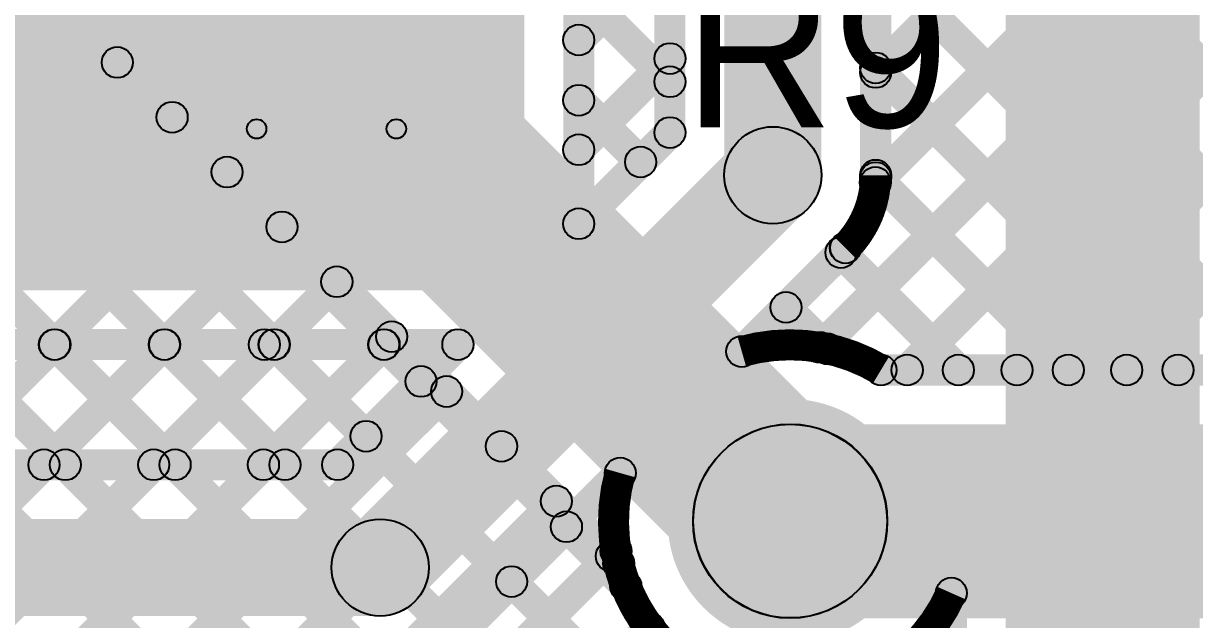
# Model space of a CAD drawing. Header units: millimetres. Extents: x 0.01 to 3.4, y 0.01 to 2.05.
# Drawn here: x 2.6519 to 2.9537, y 0.7921 to 0.9458 of the extents above; entities that cross this region are included whole.
import ezdxf

# ---------------------------------------------------------------- set-up
doc = ezdxf.new("R2010")
doc.units = ezdxf.units.MM
doc.header["$MEASUREMENT"] = 0
for name, color, linetype in [('BottomLayer', 5, 'Continuous'), ('TopLayer', 1, 'Continuous'), ('TopOverlay', 2, 'Continuous'), ('TopPaste', 8, 'Continuous'), ('TopSolder', 216, 'Continuous'), ('ViaHoleLayer', 16, 'Continuous')]:
    doc.layers.add(name, color=color, linetype=linetype)

# ---------------------------------------------------------------- blocks, each defined once
blk = doc.blocks.new('SPM5012T_100M_LR_26')
at = {"layer": 'TopLayer'}
for points in [[(-0.11417, 0.05512), (-0.05906, 0.05512), (-0.05906, -0.05512), (-0.11417, -0.05512)], [(0.05906, 0.05512), (0.11417, 0.05512), (0.11417, -0.05512), (0.05906, -0.05512)]]:
    blk.add_hatch(color=1, dxfattribs=at).paths.add_polyline_path(points)
at = {"layer": 'TopOverlay'}
h = blk.add_hatch(color=2, dxfattribs=at)
edge = h.paths.add_edge_path()
edge.add_arc((-0.108, 0.102), 0.0025, 0, 360)
h = blk.add_hatch(color=2, dxfattribs=at)
edge = h.paths.add_edge_path()
edge.add_arc((-0.108, 0.102), 0.0025, 0, 360)
for points in [[(0.108, 0.1045), (0.108, 0.0995), (-0.108, 0.0995), (-0.108, 0.1045)], [(-0.1055, 0.066), (-0.1105, 0.066), (-0.1105, 0.102), (-0.1055, 0.102)], [(0.1105, 0.066), (0.1055, 0.066), (0.1055, 0.102), (0.1105, 0.102)], [(-0.1055, -0.102), (-0.1105, -0.102), (-0.1105, -0.065), (-0.1055, -0.065)], [(0.1105, -0.102), (0.1055, -0.102), (0.1055, -0.065), (0.1105, -0.065)], [(0.108, -0.0995), (0.108, -0.1045), (-0.108, -0.1045), (-0.108, -0.0995)]]:
    blk.add_hatch(color=2, dxfattribs=at).paths.add_polyline_path(points)
h = blk.add_hatch(color=2, dxfattribs=at)
edge = h.paths.add_edge_path()
edge.add_arc((0.108, 0.102), 0.0025, 0, 360)
h = blk.add_hatch(color=2, dxfattribs=at)
edge = h.paths.add_edge_path()
edge.add_arc((0.108, 0.102), 0.0025, 0, 360)
h = blk.add_hatch(color=2, dxfattribs=at)
edge = h.paths.add_edge_path()
edge.add_arc((-0.108, 0.066), 0.0025, 0, 360)
h = blk.add_hatch(color=2, dxfattribs=at)
edge = h.paths.add_edge_path()
edge.add_arc((0.108, 0.066), 0.0025, 0, 360)
h = blk.add_hatch(color=2, dxfattribs=at)
edge = h.paths.add_edge_path()
edge.add_arc((-0.108, -0.065), 0.0025, 0, 360)
h = blk.add_hatch(color=2, dxfattribs=at)
edge = h.paths.add_edge_path()
edge.add_arc((0.108, -0.065), 0.0025, 0, 360)
h = blk.add_hatch(color=2, dxfattribs=at)
edge = h.paths.add_edge_path()
edge.add_arc((-0.09783, -0.071), 0.005, 0, 360)
h = blk.add_hatch(color=2, dxfattribs=at)
edge = h.paths.add_edge_path()
edge.add_arc((-0.08617, -0.071), 0.005, 0, 360)
h = blk.add_hatch(color=2, dxfattribs=at)
edge = h.paths.add_edge_path()
edge.add_arc((-0.108, -0.102), 0.0025, 0, 360)
h = blk.add_hatch(color=2, dxfattribs=at)
edge = h.paths.add_edge_path()
edge.add_arc((-0.108, -0.102), 0.0025, 0, 360)
h = blk.add_hatch(color=2, dxfattribs=at)
edge = h.paths.add_edge_path()
edge.add_arc((0.108, -0.102), 0.0025, 0, 360)
h = blk.add_hatch(color=2, dxfattribs=at)
edge = h.paths.add_edge_path()
edge.add_arc((0.108, -0.102), 0.0025, 0, 360)
at = {"layer": 'TopPaste'}
for points in [[(-0.11417, 0.05512), (-0.05906, 0.05512), (-0.05906, -0.05512), (-0.11417, -0.05512)], [(0.05906, 0.05512), (0.11417, 0.05512), (0.11417, -0.05512), (0.05906, -0.05512)]]:
    blk.add_hatch(color=8, dxfattribs=at).paths.add_polyline_path(points)
at = {"layer": 'TopSolder'}
for points in [[(-0.11817, 0.05912), (-0.05506, 0.05912), (-0.05506, -0.05912), (-0.11817, -0.05912)], [(0.05506, 0.05912), (0.11817, 0.05912), (0.11817, -0.05912), (0.05506, -0.05912)]]:
    blk.add_hatch(color=216, dxfattribs=at).paths.add_polyline_path(points)
at = {"layer": 'TopOverlay', "const_width": 0.01}
blk.add_lwpolyline([(-0.08617, -0.071, 1), (-0.09783, -0.071, 1)], format="xyb", close=True, dxfattribs=at)
at = {"layer": 'TopOverlay'}
for centre, radius in [((-0.108, 0.102), 0.0025), ((-0.108, 0.102), 0.0025), ((0.108, 0.102), 0.0025), ((0.108, 0.102), 0.0025), ((-0.108, 0.066), 0.0025), ((0.108, 0.066), 0.0025), ((-0.108, -0.065), 0.0025), ((0.108, -0.065), 0.0025), ((-0.09783, -0.071), 0.005), ((-0.08617, -0.071), 0.005), ((-0.108, -0.102), 0.0025), ((-0.108, -0.102), 0.0025), ((0.108, -0.102), 0.0025), ((0.108, -0.102), 0.0025)]:
    blk.add_circle(centre, radius, dxfattribs=at)

msp = doc.modelspace()

# ---------------------------------------------------------------- hatches: boundary and pattern name
at = {"layer": 'BottomLayer'}
for points in [[(2.40532, 1.22632), (2.44068, 1.26168), (2.86718, 0.83518), (2.83182, 0.79982)], [(2.42217, 1.18402), (2.42783, 1.18967), (2.80809, 0.80941), (2.80243, 0.80376)], [(2.42017, 1.18202), (2.42583, 1.18768), (2.80996, 0.80355), (2.8043, 0.79789)], [(2.40603, 1.16788), (2.41169, 1.17353), (2.96278, 0.62245), (2.95712, 0.61679)], [(2.39189, 1.15374), (2.39755, 1.15939), (2.94854, 0.6084), (2.94288, 0.60274)], [(2.37775, 1.13959), (2.3834, 1.14525), (2.94146, 0.5872), (2.9358, 0.58154)], [(2.36361, 1.12545), (2.36926, 1.13111), (2.94783, 0.55254), (2.94217, 0.54688)], [(2.34946, 1.11131), (2.35512, 1.11697), (2.94783, 0.52426), (2.94217, 0.5186)], [(2.955, 0.739), (2.905, 0.739), (2.905, 1.04555), (2.955, 1.04555)], [(1.82788, 0.11017), (1.82223, 0.11583), (2.65912, 0.95272), (2.66478, 0.94707)], [(1.85617, 0.11017), (1.85051, 0.11583), (2.67326, 0.93858), (2.67892, 0.93293)], [(1.88445, 0.11017), (1.87879, 0.11583), (2.68741, 0.92444), (2.69306, 0.91878)], [(1.91274, 0.11017), (1.90708, 0.11583), (2.70155, 0.9103), (2.7072, 0.90464)], [(1.94102, 0.11017), (1.93536, 0.11583), (2.71569, 0.89616), (2.72135, 0.8905)], [(1.9693, 0.11017), (1.96365, 0.11583), (2.72983, 0.88201), (2.73549, 0.87636)], [(1.99759, 0.11017), (1.99193, 0.11583), (2.74397, 0.86787), (2.74963, 0.86221)], [(2.02587, 0.11017), (2.02022, 0.11583), (2.75812, 0.85373), (2.76377, 0.84807)], [(2.05416, 0.11017), (2.0485, 0.11583), (2.77226, 0.83959), (2.77792, 0.83393)], [(2.08244, 0.11017), (2.07678, 0.11583), (2.7864, 0.82545), (2.79206, 0.81979)], [(2.11073, 0.11017), (2.10507, 0.11583), (2.80054, 0.8113), (2.8062, 0.80565)], [(2.895, 0.76243), (2.887, 0.76243), (2.887, 0.79893), (2.895, 0.79893)], [(2.13901, 0.11017), (2.13335, 0.11583), (2.81034, 0.79281), (2.81599, 0.78716)]]:
    msp.add_hatch(color=5, dxfattribs=at).paths.add_polyline_path(points)
h = msp.add_hatch(color=5, dxfattribs=at)
edge = h.paths.add_edge_path()
edge.add_arc((2.67609, 0.93575), 0.004, 0, 360)
h = msp.add_hatch(color=5, dxfattribs=at)
edge = h.paths.add_edge_path()
edge.add_arc((2.69023, 0.92161), 0.004, 0, 360)
h = msp.add_hatch(color=5, dxfattribs=at)
edge = h.paths.add_edge_path()
edge.add_arc((2.70438, 0.90747), 0.004, 0, 360)
h = msp.add_hatch(color=5, dxfattribs=at)
edge = h.paths.add_edge_path()
edge.add_arc((2.71852, 0.89333), 0.004, 0, 360)
h = msp.add_hatch(color=5, dxfattribs=at)
edge = h.paths.add_edge_path()
edge.add_arc((2.73266, 0.87919), 0.004, 0, 360)
h = msp.add_hatch(color=5, dxfattribs=at)
edge = h.paths.add_edge_path()
edge.add_arc((2.7468, 0.86504), 0.004, 0, 360)
h = msp.add_hatch(color=5, dxfattribs=at)
edge = h.paths.add_edge_path()
edge.add_arc((2.76094, 0.8509), 0.004, 0, 360)
h = msp.add_hatch(color=5, dxfattribs=at)
edge = h.paths.add_edge_path()
edge.add_arc((2.84944, 0.81744), 0.0315, 0, 360)
h = msp.add_hatch(color=5, dxfattribs=at)
edge = h.paths.add_edge_path()
edge.add_arc((2.8495, 0.8175), 0.025, 0, 360)
h = msp.add_hatch(color=5, dxfattribs=at)
edge = h.paths.add_edge_path()
edge.add_arc((2.77509, 0.83676), 0.004, 0, 360)
h = msp.add_hatch(color=5, dxfattribs=at)
edge = h.paths.add_edge_path()
edge.add_arc((2.78923, 0.82262), 0.004, 0, 360)
h = msp.add_hatch(color=5, dxfattribs=at)
edge = h.paths.add_edge_path()
edge.add_arc((2.80337, 0.80847), 0.004, 0, 360)
h = msp.add_hatch(color=5, dxfattribs=at)
edge = h.paths.add_edge_path()
edge.add_arc((2.80526, 0.80659), 0.004, 0, 360)
h = msp.add_hatch(color=5, dxfattribs=at)
edge = h.paths.add_edge_path()
edge.add_arc((2.80526, 0.80659), 0.004, 0, 360)
h = msp.add_hatch(color=5, dxfattribs=at)
edge = h.paths.add_edge_path()
edge.add_arc((2.80713, 0.80072), 0.004, 0, 360)
h = msp.add_hatch(color=5, dxfattribs=at)
edge = h.paths.add_edge_path()
edge.add_arc((2.891, 0.79893), 0.004, 0, 360)
h = msp.add_hatch(color=5, dxfattribs=at)
edge = h.paths.add_edge_path()
edge.add_arc((2.891, 0.79893), 0.004, 0, 360)
h = msp.add_hatch(color=5, dxfattribs=at)
edge = h.paths.add_edge_path()
edge.add_arc((2.81316, 0.78998), 0.004, 0, 360)
at = {"layer": 'TopLayer'}
for points in [[(2.728, 0.877), (2.781, 0.877), (2.781, 1.204), (2.728, 1.204)], [(2.799, 0.89415), (2.791, 0.89415), (2.791, 1.189), (2.799, 1.189)], [(2.8575, 0.90667), (2.8325, 0.90667), (2.8325, 0.999), (2.8575, 0.999)], [(2.88245, 0.85361), (2.87679, 0.85927), (3.01027, 0.99275), (3.01593, 0.98709)], [(2.39, 0.877), (2.777, 0.877), (2.777, 0.976), (2.39, 0.976)], [(2.79783, 0.9387), (2.79217, 0.94435), (2.81065, 0.96283), (2.8163, 0.95717)], [(2.91073, 0.85361), (2.90508, 0.85927), (3.01027, 0.96447), (3.01593, 0.95881)], [(2.8225, 0.91765), (2.8145, 0.91765), (2.8145, 0.96), (2.8225, 0.96)], [(2.8755, 0.90667), (2.8675, 0.90667), (2.8675, 0.96), (2.8755, 0.96)], [(2.79217, 0.95144), (2.79783, 0.9571), (2.82133, 0.9336), (2.81567, 0.92794)], [(2.86, 0.85945), (2.85434, 0.8651), (2.94207, 0.95283), (2.94773, 0.94717)], [(2.87426, 0.90199), (2.86861, 0.90765), (2.91378, 0.95283), (2.91944, 0.94717)], [(2.87433, 0.93034), (2.86867, 0.936), (2.8855, 0.95283), (2.89116, 0.94717)], [(2.8813, 0.94717), (2.88695, 0.95283), (2.98051, 0.85927), (2.97486, 0.85361)], [(2.90958, 0.94717), (2.91524, 0.95283), (3.0088, 0.85927), (3.00314, 0.85361)], [(2.93786, 0.94717), (2.94352, 0.95283), (3.01593, 0.88042), (3.01027, 0.87476)], [(2.93902, 0.85361), (2.93336, 0.85927), (3.01816, 0.94406), (3.02381, 0.93841)], [(2.79783, 0.91041), (2.79217, 0.91607), (2.81567, 0.93957), (2.82133, 0.93391)], [(2.86867, 0.93151), (2.87433, 0.93717), (2.95223, 0.85927), (2.94657, 0.85361)], [(2.79217, 0.92316), (2.79783, 0.92882), (2.81375, 0.9129), (2.80809, 0.90724)], [(2.79783, 0.89132), (2.79217, 0.89698), (2.81567, 0.92048), (2.82133, 0.91482)], [(2.75267, 0.79666), (2.73499, 0.81434), (2.83616, 0.91551), (2.85384, 0.89783)], [(2.86866, 0.90323), (2.87432, 0.90889), (2.92394, 0.85927), (2.91829, 0.85361)], [(2.83984, 0.85838), (2.83418, 0.86403), (2.86088, 0.89073), (2.86653, 0.88507)], [(2.85971, 0.88391), (2.86537, 0.88956), (2.89566, 0.85927), (2.89, 0.85361)], [(2.84557, 0.86976), (2.85122, 0.87542), (2.86191, 0.86473), (2.85626, 0.85907)], [(2.394, 0.859), (2.394, 0.867), (2.714, 0.867), (2.714, 0.859)], [(2.714, 0.859), (2.714, 0.867), (2.76385, 0.867), (2.76385, 0.859)], [(2.714, 0.859), (2.714, 0.867), (2.76385, 0.867), (2.76385, 0.859)], [(2.63174, 0.82917), (2.62608, 0.83483), (2.65708, 0.86583), (2.66274, 0.86017)], [(2.62888, 0.86017), (2.63454, 0.86583), (2.66554, 0.83483), (2.65988, 0.82917)], [(2.66002, 0.82917), (2.65436, 0.83483), (2.68536, 0.86583), (2.69102, 0.86017)], [(2.65717, 0.86017), (2.66283, 0.86583), (2.69383, 0.83483), (2.68817, 0.82917)], [(2.6883, 0.82917), (2.68265, 0.83483), (2.71365, 0.86583), (2.7193, 0.86017)], [(2.68545, 0.86017), (2.69111, 0.86583), (2.72211, 0.83483), (2.71645, 0.82917)], [(2.71659, 0.82917), (2.71093, 0.83483), (2.74193, 0.86583), (2.74759, 0.86017)], [(2.71374, 0.86017), (2.71939, 0.86583), (2.74304, 0.84219), (2.73738, 0.83653)], [(2.73568, 0.82917), (2.73002, 0.83483), (2.76102, 0.86583), (2.76668, 0.86017)], [(2.74202, 0.86017), (2.74768, 0.86583), (2.75718, 0.85633), (2.75152, 0.85067)], [(2.87287, 0.85244), (2.87287, 0.86044), (3.096, 0.86044), (3.096, 0.85244)], [(2.84944, 0.79244), (2.84944, 0.84244), (3.096, 0.84244), (3.096, 0.79244)], [(2.23648, 0.828), (2.23648, 0.836), (2.73285, 0.836), (2.73285, 0.828)], [(2.76543, 0.78397), (2.75977, 0.78962), (2.80285, 0.8327), (2.80851, 0.82704)], [(2.2255, 0.793), (2.2255, 0.818), (2.74383, 0.818), (2.74383, 0.793)], [(2.789, 0.81319), (2.79466, 0.81885), (2.80996, 0.80355), (2.8043, 0.79789)], [(2.54823, 0.54767), (2.54257, 0.55333), (2.80178, 0.81254), (2.80744, 0.80688)], [(2.77486, 0.79905), (2.78051, 0.80471), (2.88339, 0.70183), (2.87774, 0.69617)], [(2.57651, 0.54767), (2.57085, 0.55333), (2.81034, 0.79281), (2.81599, 0.78716)]]:
    msp.add_hatch(color=1, dxfattribs=at).paths.add_polyline_path(points)
h = msp.add_hatch(color=1, dxfattribs=at)
edge = h.paths.add_edge_path()
edge.add_arc((2.795, 0.94152), 0.004, 0, 360)
h = msp.add_hatch(color=1, dxfattribs=at)
edge = h.paths.add_edge_path()
edge.add_arc((2.8185, 0.93674), 0.004, 0, 360)
h = msp.add_hatch(color=1, dxfattribs=at)
edge = h.paths.add_edge_path()
edge.add_arc((2.8715, 0.93434), 0.004, 0, 360)
h = msp.add_hatch(color=1, dxfattribs=at)
edge = h.paths.add_edge_path()
edge.add_arc((2.8715, 0.93317), 0.004, 0, 360)
h = msp.add_hatch(color=1, dxfattribs=at)
edge = h.paths.add_edge_path()
edge.add_arc((2.8185, 0.93077), 0.004, 0, 360)
h = msp.add_hatch(color=1, dxfattribs=at)
edge = h.paths.add_edge_path()
edge.add_arc((2.795, 0.92599), 0.004, 0, 360)
h = msp.add_hatch(color=1, dxfattribs=at)
edge = h.paths.add_edge_path()
edge.add_arc((2.8185, 0.91765), 0.004, 0, 360)
h = msp.add_hatch(color=1, dxfattribs=at)
edge = h.paths.add_edge_path()
edge.add_arc((2.8185, 0.91765), 0.004, 0, 360)
h = msp.add_hatch(color=1, dxfattribs=at)
edge = h.paths.add_edge_path()
edge.add_arc((2.845, 0.90667), 0.0125, 0, 360)
h = msp.add_hatch(color=1, dxfattribs=at)
edge = h.paths.add_edge_path()
edge.add_arc((2.845, 0.90667), 0.0125, 0, 360)
h = msp.add_hatch(color=1, dxfattribs=at)
edge = h.paths.add_edge_path()
edge.add_arc((2.795, 0.91324), 0.004, 0, 360)
h = msp.add_hatch(color=1, dxfattribs=at)
edge = h.paths.add_edge_path()
edge.add_arc((2.81092, 0.91007), 0.004, 0, 360)
h = msp.add_hatch(color=1, dxfattribs=at)
edge = h.paths.add_edge_path()
edge.add_arc((2.87144, 0.90482), 0.004, 0, 360)
h = msp.add_hatch(color=1, dxfattribs=at)
edge = h.paths.add_edge_path()
edge.add_arc((2.87149, 0.90606), 0.004, 0, 360)
h = msp.add_hatch(color=1, dxfattribs=at)
edge = h.paths.add_edge_path()
edge.add_arc((2.8715, 0.90667), 0.004, 0, 360)
h = msp.add_hatch(color=1, dxfattribs=at)
edge = h.paths.add_edge_path()
edge.add_arc((2.8715, 0.90667), 0.004, 0, 360)
h = msp.add_hatch(color=1, dxfattribs=at)
edge = h.paths.add_edge_path()
edge.add_arc((2.8715, 0.90667), 0.004, 0, 360)
h = msp.add_hatch(color=1, dxfattribs=at)
edge = h.paths.add_edge_path()
edge.add_arc((2.795, 0.89415), 0.004, 0, 360)
h = msp.add_hatch(color=1, dxfattribs=at)
edge = h.paths.add_edge_path()
edge.add_arc((2.795, 0.89415), 0.004, 0, 360)
h = msp.add_hatch(color=1, dxfattribs=at)
edge = h.paths.add_edge_path()
edge.add_arc((2.86254, 0.88673), 0.004, 0, 360)
h = msp.add_hatch(color=1, dxfattribs=at)
edge = h.paths.add_edge_path()
edge.add_arc((2.8637, 0.8879), 0.004, 0, 360)
h = msp.add_hatch(color=1, dxfattribs=at)
edge = h.paths.add_edge_path()
edge.add_arc((2.8637, 0.8879), 0.004, 0, 360)
h = msp.add_hatch(color=1, dxfattribs=at)
edge = h.paths.add_edge_path()
edge.add_arc((2.86374, 0.88793), 0.004, 0, 360)
h = msp.add_hatch(color=1, dxfattribs=at)
edge = h.paths.add_edge_path()
edge.add_arc((2.8484, 0.87259), 0.004, 0, 360)
h = msp.add_hatch(color=1, dxfattribs=at)
edge = h.paths.add_edge_path()
edge.add_arc((2.65991, 0.863), 0.004, 0, 360)
h = msp.add_hatch(color=1, dxfattribs=at)
edge = h.paths.add_edge_path()
edge.add_arc((2.66, 0.863), 0.004, 0, 360)
h = msp.add_hatch(color=1, dxfattribs=at)
edge = h.paths.add_edge_path()
edge.add_arc((2.68819, 0.863), 0.004, 0, 360)
h = msp.add_hatch(color=1, dxfattribs=at)
edge = h.paths.add_edge_path()
edge.add_arc((2.68828, 0.863), 0.004, 0, 360)
h = msp.add_hatch(color=1, dxfattribs=at)
edge = h.paths.add_edge_path()
edge.add_arc((2.714, 0.863), 0.004, 0, 360)
h = msp.add_hatch(color=1, dxfattribs=at)
edge = h.paths.add_edge_path()
edge.add_arc((2.714, 0.863), 0.004, 0, 360)
h = msp.add_hatch(color=1, dxfattribs=at)
edge = h.paths.add_edge_path()
edge.add_arc((2.714, 0.863), 0.004, 0, 360)
h = msp.add_hatch(color=1, dxfattribs=at)
edge = h.paths.add_edge_path()
edge.add_arc((2.71648, 0.863), 0.004, 0, 360)
h = msp.add_hatch(color=1, dxfattribs=at)
edge = h.paths.add_edge_path()
edge.add_arc((2.71657, 0.863), 0.004, 0, 360)
h = msp.add_hatch(color=1, dxfattribs=at)
edge = h.paths.add_edge_path()
edge.add_arc((2.74476, 0.863), 0.004, 0, 360)
h = msp.add_hatch(color=1, dxfattribs=at)
edge = h.paths.add_edge_path()
edge.add_arc((2.74485, 0.863), 0.004, 0, 360)
h = msp.add_hatch(color=1, dxfattribs=at)
edge = h.paths.add_edge_path()
edge.add_arc((2.76385, 0.863), 0.004, 0, 360)
h = msp.add_hatch(color=1, dxfattribs=at)
edge = h.paths.add_edge_path()
edge.add_arc((2.76385, 0.863), 0.004, 0, 360)
h = msp.add_hatch(color=1, dxfattribs=at)
edge = h.paths.add_edge_path()
edge.add_arc((2.76385, 0.863), 0.004, 0, 360)
h = msp.add_hatch(color=1, dxfattribs=at)
edge = h.paths.add_edge_path()
edge.add_arc((2.85717, 0.86227), 0.004, 0, 360)
h = msp.add_hatch(color=1, dxfattribs=at)
edge = h.paths.add_edge_path()
edge.add_arc((2.83701, 0.86121), 0.004, 0, 360)
h = msp.add_hatch(color=1, dxfattribs=at)
edge = h.paths.add_edge_path()
edge.add_arc((2.83701, 0.86121), 0.004, 0, 360)
h = msp.add_hatch(color=1, dxfattribs=at)
edge = h.paths.add_edge_path()
edge.add_arc((2.85908, 0.8619), 0.004, 0, 360)
h = msp.add_hatch(color=1, dxfattribs=at)
edge = h.paths.add_edge_path()
edge.add_arc((2.87287, 0.85644), 0.004, 0, 360)
h = msp.add_hatch(color=1, dxfattribs=at)
edge = h.paths.add_edge_path()
edge.add_arc((2.87287, 0.85644), 0.004, 0, 360)
h = msp.add_hatch(color=1, dxfattribs=at)
edge = h.paths.add_edge_path()
edge.add_arc((2.87962, 0.85644), 0.004, 0, 360)
h = msp.add_hatch(color=1, dxfattribs=at)
edge = h.paths.add_edge_path()
edge.add_arc((2.89283, 0.85644), 0.004, 0, 360)
h = msp.add_hatch(color=1, dxfattribs=at)
edge = h.paths.add_edge_path()
edge.add_arc((2.90791, 0.85644), 0.004, 0, 360)
h = msp.add_hatch(color=1, dxfattribs=at)
edge = h.paths.add_edge_path()
edge.add_arc((2.92111, 0.85644), 0.004, 0, 360)
h = msp.add_hatch(color=1, dxfattribs=at)
edge = h.paths.add_edge_path()
edge.add_arc((2.93619, 0.85644), 0.004, 0, 360)
h = msp.add_hatch(color=1, dxfattribs=at)
edge = h.paths.add_edge_path()
edge.add_arc((2.9494, 0.85644), 0.004, 0, 360)
h = msp.add_hatch(color=1, dxfattribs=at)
edge = h.paths.add_edge_path()
edge.add_arc((2.75435, 0.8535), 0.004, 0, 360)
h = msp.add_hatch(color=1, dxfattribs=at)
edge = h.paths.add_edge_path()
edge.add_arc((2.84944, 0.81744), 0.0315, 0, 360)
h = msp.add_hatch(color=1, dxfattribs=at)
edge = h.paths.add_edge_path()
edge.add_arc((2.74021, 0.83936), 0.004, 0, 360)
h = msp.add_hatch(color=1, dxfattribs=at)
edge = h.paths.add_edge_path()
edge.add_arc((2.84944, 0.81744), 0.025, 0, 360)
h = msp.add_hatch(color=1, dxfattribs=at)
edge = h.paths.add_edge_path()
edge.add_arc((2.65719, 0.832), 0.004, 0, 360)
h = msp.add_hatch(color=1, dxfattribs=at)
edge = h.paths.add_edge_path()
edge.add_arc((2.66271, 0.832), 0.004, 0, 360)
h = msp.add_hatch(color=1, dxfattribs=at)
edge = h.paths.add_edge_path()
edge.add_arc((2.68548, 0.832), 0.004, 0, 360)
h = msp.add_hatch(color=1, dxfattribs=at)
edge = h.paths.add_edge_path()
edge.add_arc((2.691, 0.832), 0.004, 0, 360)
h = msp.add_hatch(color=1, dxfattribs=at)
edge = h.paths.add_edge_path()
edge.add_arc((2.71376, 0.832), 0.004, 0, 360)
h = msp.add_hatch(color=1, dxfattribs=at)
edge = h.paths.add_edge_path()
edge.add_arc((2.71928, 0.832), 0.004, 0, 360)
h = msp.add_hatch(color=1, dxfattribs=at)
edge = h.paths.add_edge_path()
edge.add_arc((2.73285, 0.832), 0.004, 0, 360)
h = msp.add_hatch(color=1, dxfattribs=at)
edge = h.paths.add_edge_path()
edge.add_arc((2.73285, 0.832), 0.004, 0, 360)
h = msp.add_hatch(color=1, dxfattribs=at)
edge = h.paths.add_edge_path()
edge.add_arc((2.80568, 0.82987), 0.004, 0, 360)
h = msp.add_hatch(color=1, dxfattribs=at)
edge = h.paths.add_edge_path()
edge.add_arc((2.80568, 0.82987), 0.004, 0, 360)
h = msp.add_hatch(color=1, dxfattribs=at)
edge = h.paths.add_edge_path()
edge.add_arc((2.74383, 0.8055), 0.0125, 0, 360)
h = msp.add_hatch(color=1, dxfattribs=at)
edge = h.paths.add_edge_path()
edge.add_arc((2.74383, 0.8055), 0.0125, 0, 360)
h = msp.add_hatch(color=1, dxfattribs=at)
edge = h.paths.add_edge_path()
edge.add_arc((2.79183, 0.81602), 0.004, 0, 360)
h = msp.add_hatch(color=1, dxfattribs=at)
edge = h.paths.add_edge_path()
edge.add_arc((2.80461, 0.80971), 0.004, 0, 360)
h = msp.add_hatch(color=1, dxfattribs=at)
edge = h.paths.add_edge_path()
edge.add_arc((2.77769, 0.80188), 0.004, 0, 360)
h = msp.add_hatch(color=1, dxfattribs=at)
edge = h.paths.add_edge_path()
edge.add_arc((2.80713, 0.80072), 0.004, 0, 360)
h = msp.add_hatch(color=1, dxfattribs=at)
edge = h.paths.add_edge_path()
edge.add_arc((2.81316, 0.78998), 0.004, 0, 360)
at = {"layer": 'ViaHoleLayer'}
h = msp.add_hatch(color=16, dxfattribs=at)
edge = h.paths.add_edge_path()
edge.add_arc((2.84944, 0.81744), 0.01575, 0, 360)

# ---------------------------------------------------------------- linework, layer by layer
at = {"layer": 'BottomLayer', "const_width": 0.008}
msp.add_lwpolyline([(2.891, 0.79893, -0.714527), (2.80526, 0.80659)], format="xyb", dxfattribs=at)
at = {"layer": 'BottomLayer'}
for centre, radius in [((2.67609, 0.93575), 0.004), ((2.69023, 0.92161), 0.004), ((2.70438, 0.90747), 0.004), ((2.71852, 0.89333), 0.004), ((2.73266, 0.87919), 0.004), ((2.7468, 0.86504), 0.004), ((2.76094, 0.8509), 0.004), ((2.8495, 0.8175), 0.025), ((2.77509, 0.83676), 0.004), ((2.78923, 0.82262), 0.004), ((2.80337, 0.80847), 0.004), ((2.80526, 0.80659), 0.004), ((2.80526, 0.80659), 0.004), ((2.80713, 0.80072), 0.004), ((2.891, 0.79893), 0.004), ((2.891, 0.79893), 0.004), ((2.81316, 0.78998), 0.004)]:
    msp.add_circle(centre, radius, dxfattribs=at)
at = {"layer": 'TopLayer', "const_width": 0.008}
for points in [[(2.8715, 0.90667, -0.199375), (2.8637, 0.8879)], [(2.8715, 0.90667, -0.198912), (2.86374, 0.88793)], [(2.83701, 0.86121, -0.207319), (2.87287, 0.85644)], [(2.87287, 0.77844, -0.67992), (2.80568, 0.82987)]]:
    msp.add_lwpolyline(points, format="xyb", dxfattribs=at)
at = {"layer": 'TopLayer'}
for centre, radius in [((2.795, 0.94152), 0.004), ((2.8185, 0.93674), 0.004), ((2.8715, 0.93434), 0.004), ((2.8715, 0.93317), 0.004), ((2.8185, 0.93077), 0.004), ((2.795, 0.92599), 0.004), ((2.8185, 0.91765), 0.004), ((2.8185, 0.91765), 0.004), ((2.845, 0.90667), 0.0125), ((2.845, 0.90667), 0.0125), ((2.795, 0.91324), 0.004), ((2.81092, 0.91007), 0.004), ((2.87144, 0.90482), 0.004), ((2.87149, 0.90606), 0.004), ((2.8715, 0.90667), 0.004), ((2.8715, 0.90667), 0.004), ((2.8715, 0.90667), 0.004), ((2.795, 0.89415), 0.004), ((2.795, 0.89415), 0.004), ((2.86254, 0.88673), 0.004), ((2.8637, 0.8879), 0.004), ((2.8637, 0.8879), 0.004), ((2.86374, 0.88793), 0.004), ((2.8484, 0.87259), 0.004), ((2.65991, 0.863), 0.004), ((2.66, 0.863), 0.004), ((2.68819, 0.863), 0.004), ((2.68828, 0.863), 0.004), ((2.714, 0.863), 0.004), ((2.714, 0.863), 0.004), ((2.714, 0.863), 0.004), ((2.71648, 0.863), 0.004), ((2.71657, 0.863), 0.004), ((2.74476, 0.863), 0.004), ((2.74485, 0.863), 0.004), ((2.76385, 0.863), 0.004), ((2.76385, 0.863), 0.004), ((2.76385, 0.863), 0.004), ((2.85717, 0.86227), 0.004), ((2.83701, 0.86121), 0.004), ((2.83701, 0.86121), 0.004), ((2.85908, 0.8619), 0.004), ((2.87287, 0.85644), 0.004), ((2.87287, 0.85644), 0.004), ((2.87962, 0.85644), 0.004), ((2.89283, 0.85644), 0.004), ((2.90791, 0.85644), 0.004), ((2.92111, 0.85644), 0.004), ((2.93619, 0.85644), 0.004), ((2.9494, 0.85644), 0.004), ((2.75435, 0.8535), 0.004), ((2.74021, 0.83936), 0.004), ((2.84944, 0.81744), 0.025), ((2.65719, 0.832), 0.004), ((2.66271, 0.832), 0.004), ((2.68548, 0.832), 0.004), ((2.691, 0.832), 0.004), ((2.71376, 0.832), 0.004), ((2.71928, 0.832), 0.004), ((2.73285, 0.832), 0.004), ((2.73285, 0.832), 0.004), ((2.80568, 0.82987), 0.004), ((2.80568, 0.82987), 0.004), ((2.74383, 0.8055), 0.0125), ((2.74383, 0.8055), 0.0125), ((2.79183, 0.81602), 0.004), ((2.80461, 0.80971), 0.004), ((2.77769, 0.80188), 0.004), ((2.80713, 0.80072), 0.004), ((2.81316, 0.78998), 0.004)]:
    msp.add_circle(centre, radius, dxfattribs=at)

# ---------------------------------------------------------------- block references
at = {"rotation": 270}
msp.add_blockref('SPM5012T_100M_LR_26', (2.646, 1.02661), dxfattribs=at)

# ---------------------------------------------------------------- texts
at = {"layer": 'TopOverlay'}
msp.add_text('R9', height=0.04, dxfattribs=at).set_placement((2.822, 0.919))

doc.saveas('drawing.dxf')
